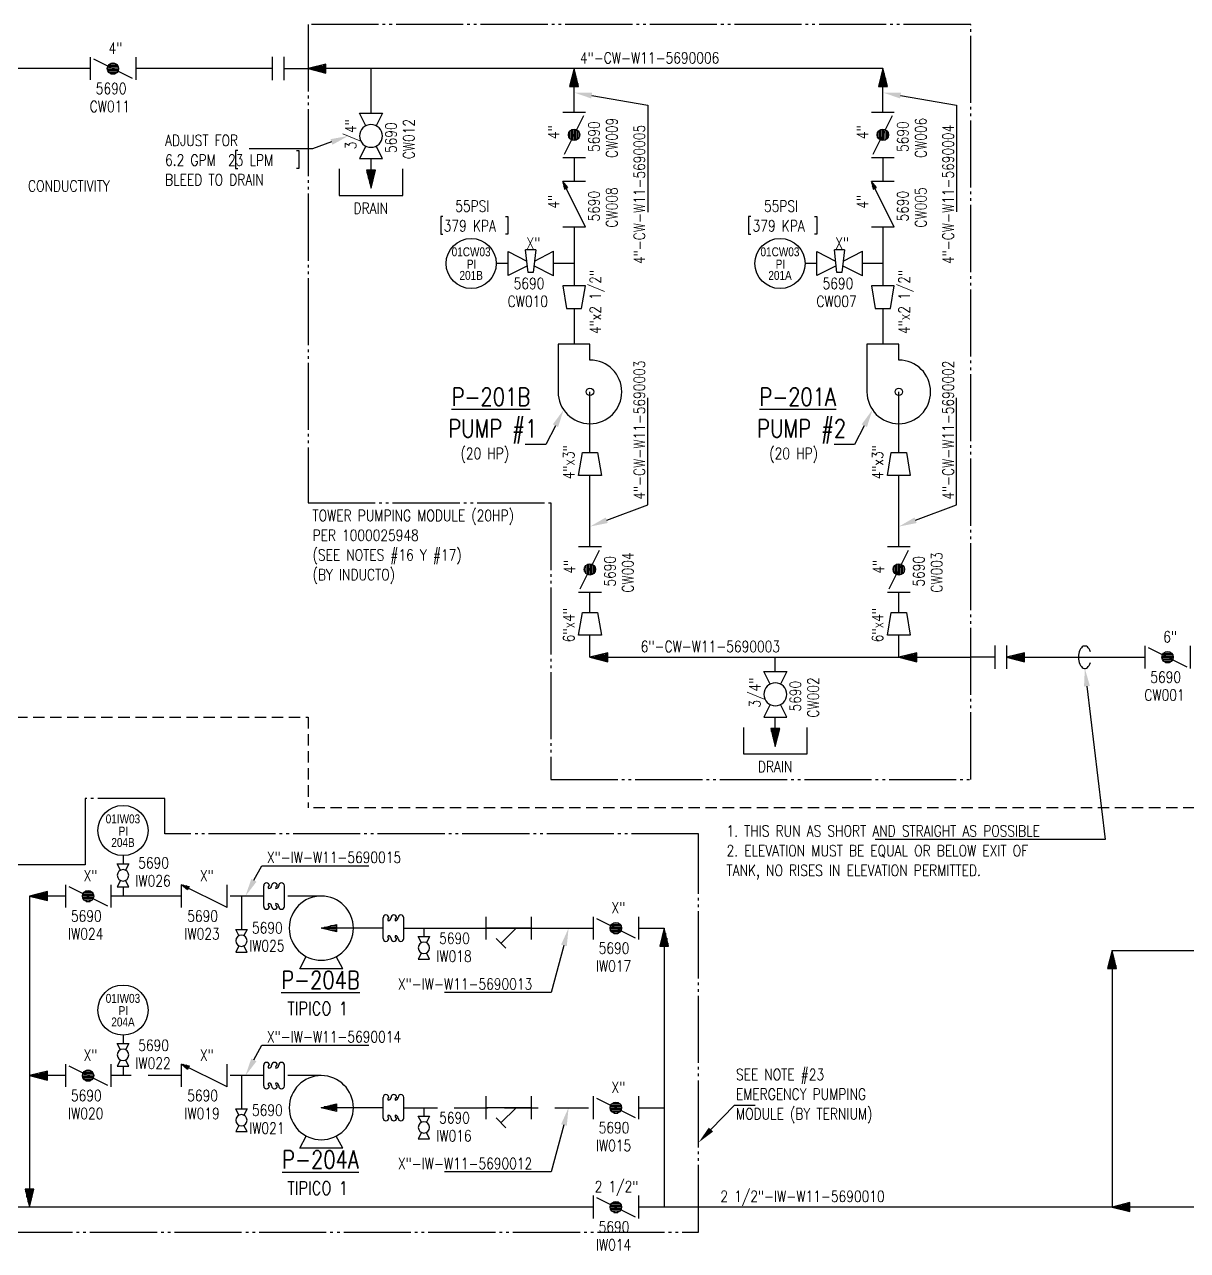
# Model space of a CAD drawing. Header units: inches. Extents: x -80 to 1771, y -447 to 2167.
# Drawn here: x 1204.9 to 1464.8, y 1657.6 to 1931.6 of the extents above; entities that cross this region are included whole.
import ezdxf
from ezdxf import colors
from ezdxf.entities.mleader import LeaderData, LeaderLine
from ezdxf.enums import TextEntityAlignment as Align
from ezdxf.math import Vec2, Vec3

# ---------------------------------------------------------------- set-up
doc = ezdxf.new("R2010")
doc.units = ezdxf.units.IN
doc.header["$MEASUREMENT"] = 0
for name, pattern in [('DASHED', [0.75, 0.5, -0.25]), ('ISA 5.3.2-6', [19.05, 12.7, -6.35]), ('JIS_09_15', [18.9, 15, -0.9, 0.6, -0.9, 0.6, -0.9])]:
    doc.linetypes.add(name, pattern=pattern)
for name, color, linetype in [('23.24.E.', 4, 'ISA 5.3.2-6'), ('P01equipos', 3, 'Continuous'), ('PEQUIP', 3, 'Continuous'), ('R01equipos', 3, 'Continuous'), ('Rinstrumentos', 2, 'Continuous'), ('RTTEXT', 2, 'Continuous'), ('Rvalvulas', 3, 'Continuous'), ('Tx_DDIM', 1, 'Continuous'), ('Tx_P_AEREO', 4, 'Continuous'), ('Tx_TEXT', 3, 'Continuous')]:
    doc.layers.add(name, color=color, linetype=linetype)
doc.styles.add('ROMANS', font='romans')
doc.styles.get("Standard").update_dxf_attribs({"font": 'arial.ttf'})

# ---------------------------------------------------------------- blocks, each defined once
blk = doc.blocks.new('FPRO')
at = {"color": 3, "linetype": 'Continuous'}
for p, q in [((-4.2, 1.05), (-5, 1.05)), ((-2.8, 0.7), (-5, 0.7)), ((-1.4, 0.35), (-5, 0.35)), ((0, 0), (-5, 0)), ((-1.4, -0.35), (-5, -0.35)), ((-2.8, -0.7), (-5, -0.7)), ((-4.2, -1.05), (-5, -1.05))]:
    blk.add_line(p, q, dxfattribs=at)
blk.add_lwpolyline([(-5, 1.25), (0, 0), (-5, -1.25)], close=True, dxfattribs=at)
blk = doc.blocks.new('FLECHA')
at = {"xscale": 0.9999979999999999, "yscale": -0.9999979999999999, "rotation": 90}
blk.add_blockref('FPRO', (0, 0), dxfattribs=at)
blk = doc.blocks.new('brida ciega')
at = {"layer": 'R01equipos', "color": 4}
blk.add_line((0, 0), (-5.39, 0), dxfattribs=at)
at = {"layer": 'R01equipos'}
for p, q in [((0, 2.61), (0, -2.6)), ((2.61, 2.61), (2.61, -2.6))]:
    blk.add_line(p, q, dxfattribs=at)
blk = doc.blocks.new('ventilador- soplador')
at = {"layer": 'PEQUIP'}
for p, q in [((10.67, 7.11), (0, 7.11)), ((10.67, 0), (10.67, 7.11)), ((7.11, 0), (10.67, 0))]:
    blk.add_line(p, q, dxfattribs=at)
blk.add_circle((0, 0), 0.839, dxfattribs=at)
blk.add_arc((0, 0), 7.11, 90, 0, dxfattribs=at)
blk = doc.blocks.new('reducc concentrica')
at = {"layer": 'PEQUIP'}
for p, q in [((0, -2.54), (0, 2.54)), ((0, 2.54), (5.08, 1.69)), ((5.08, 1.69), (5.08, -1.69)), ((5.08, -1.69), (0, -2.54))]:
    blk.add_line(p, q, dxfattribs=at)
blk = doc.blocks.new('vretencion')
at = {"layer": 'PEQUIP'}
for p, q in [((-5.08, 2.54), (-5.08, -2.54)), ((-5.08, 2.54), (5.08, -2.54)), ((5.08, 2.54), (5.08, -2.54)), ((3.38, -2.16), (3.75, -1.4)), ((5.08, -2.54), (3.38, -2.16)), ((3.75, -1.4), (5.08, -2.54))]:
    blk.add_line(p, q, dxfattribs=at)
for points in [[(3.45, -2.01), (4.06, -2.31)], [(3.53, -1.86), (4.74, -2.46)], [(3.6, -1.71), (4.81, -2.31)], [(3.68, -1.56), (4.28, -1.86)]]:
    blk.add_lwpolyline(points, dxfattribs=at)
blk = doc.blocks.new('bomba')
at = {"layer": 'PEQUIP'}
for p, q in [((-13.82, 0), (0, 0)), ((0, 0), (-3.39, 0.85)), ((-3.39, 0.85), (-3.39, -0.85)), ((-3.39, 0.51), (-2.03, 0.51)), ((-3.39, 0.17), (-0.68, 0.17)), ((-3.39, -0.85), (0, 0)), ((-3.39, -0.17), (-0.68, -0.17)), ((-3.39, -0.51), (-2.03, -0.51)), ((-4.8, -9.05), (-3.36, -6.33)), ((4.8, -9.05), (3.36, -6.33)), ((-4.8, -9.05), (4.8, -9.05))]:
    blk.add_line(p, q, dxfattribs=at)
blk.add_circle((0, 0), 7.17, dxfattribs=at)
blk = doc.blocks.new('inst')
at = {"layer": 'Rinstrumentos', "color": 2, "linetype": 'Continuous'}
blk.add_circle((0, 0), 7, dxfattribs=at)
at = {"layer": 'RTTEXT', "linetype": 'Continuous', "width": 0.8}
for tag, p in [('213', (-0.02, 2.01)), ('XX', (0.11, -1.41)), ('100', (0, -4.58))]:
    blk.add_attdef(tag, text='', height=2.5, dxfattribs=at).set_placement(p, align=Align.CENTER)
blk = doc.blocks.new('vesferica')
at = {"layer": 'PEQUIP'}
for p, q in [((-2.28, 1.13), (-5.09, 2.54)), ((-5.09, 2.54), (-5.09, -2.54)), ((2.28, 1.14), (5.07, 2.54)), ((5.07, 2.54), (5.07, -2.54)), ((-5.09, -2.54), (-2.28, -1.14)), ((5.07, -2.54), (2.27, -1.14))]:
    blk.add_line(p, q, dxfattribs=at)
blk.add_circle((0, 0), 2.54, dxfattribs=at)
blk = doc.blocks.new('junta de expansion')
at = {"layer": 'PEQUIP'}
for p, q in [((0, 2.31), (0, -2.31)), ((4.62, 2.31), (4.62, -2.31))]:
    blk.add_line(p, q, dxfattribs=at)
for centre, radius, start, end in [((0.64, 2.31), 0.635, 90, 180), ((0.64, 2.31), 0.635, 0, 90), ((2.23, 2.31), 0.635, 90, 180), ((2.23, 2.31), 0.635, 0, 90), ((3.99, 2.31), 0.635, 90, 180), ((3.99, 2.31), 0.635, 0, 90), ((1.91, 2.31), 0.635, 180, 270), ((1.53, 1.89), 0.428, 330.2901, 81.4584), ((3.5, 2.31), 0.635, 180, 270), ((3.24, 1.95), 0.379, 314.0009, 72.7215), ((0.64, -2.31), 0.635, 180, 270), ((0.64, -2.31), 0.635, 270, 0), ((1.91, -2.31), 0.635, 90, 180), ((1.53, -1.89), 0.428, 278.5416, 29.7099), ((2.23, -2.31), 0.635, 180, 270), ((2.23, -2.31), 0.635, 270, 0), ((3.5, -2.31), 0.635, 90, 180), ((3.24, -1.95), 0.379, 287.2785, 45.9991), ((3.99, -2.31), 0.635, 180, 270), ((3.99, -2.31), 0.635, 270, 0)]:
    blk.add_arc(centre, radius, start, end, dxfattribs=at)
blk = doc.blocks.new('filtro Y')
at = {"layer": 'PEQUIP'}
for p, q in [((-2.54, 6.77), (2.54, 6.77)), ((0, -3.39), (0, 6.77)), ((0, 0), (3.39, 3.39)), ((4.49, 2.29), (2.29, 4.49)), ((-2.54, -3.39), (2.54, -3.39))]:
    blk.add_line(p, q, dxfattribs=at)
blk.add_point((0, 6.77), dxfattribs=at)
blk = doc.blocks.new('vmariposa')
at = {"layer": 'PEQUIP'}
for p, q in [((-5.08, 2.54), (-5.08, -2.54)), ((-4.32, 2.16), (4.32, -2.16)), ((5.08, 2.54), (5.08, -2.54))]:
    blk.add_line(p, q, dxfattribs=at)
for points in [[(-1.26, 0.17), (1.26, 0.17)], [(-1.16, 0.51), (1.16, 0.51)], [(-0.94, 0.85), (0.94, 0.85)], [(-0.45, 1.19), (0.45, 1.19)], [(-1.26, -0.17), (1.26, -0.17)], [(-1.16, -0.51), (1.16, -0.51)], [(-0.94, -0.85), (0.94, -0.85)], [(-0.45, -1.19), (0.45, -1.19)]]:
    blk.add_lwpolyline(points, dxfattribs=at)
blk.add_circle((0, 0), 1.27, dxfattribs=at)
blk = doc.blocks.new('vtapon')
at = {"color": 3}
for p, q in [((-4.3, -3.24), (-4.3, 2.22)), ((-0.31, 2.56), (1.97, 2.56)), ((-0.31, 2.56), (0.31, -2.56)), ((1.4, -2.56), (1.97, 2.56)), ((0.31, -2.56), (1.4, -2.56))]:
    blk.add_line(p, q, dxfattribs=at)
at = {"layer": 'PEQUIP'}
for p, q in [((-0.02, 0.03), (-4.3, 2.22)), ((5.88, 2.2), (1.68, 0.03)), ((5.88, -3.23), (5.88, 2.2)), ((-4.3, -3.24), (0.13, -1.04)), ((1.57, -1.04), (5.88, -3.23))]:
    blk.add_line(p, q, dxfattribs=at)

msp = doc.modelspace()

# ---------------------------------------------------------------- linework, layer by layer
at = {"layer": '23.24.E.', "color": 2, "linetype": 'Continuous', "ltscale": 0.1}
for p, q in [((1312.98, 1878.16), (1310.34, 1878.16)), ((1327.72, 1878.16), (1323.16, 1878.16)), ((1381.97, 1878.16), (1379.34, 1878.16)), ((1396.72, 1878.16), (1392.16, 1878.16))]:
    msp.add_line(p, q, dxfattribs=at)
at = {"layer": '23.24.E.', "color": 2, "ltscale": 0.2}
for p, q in [((1199.23, 1776.78), (1268.29, 1776.78)), ((1268.29, 1776.78), (1268.29, 1756.51)), ((1538.72, 1756.51), (1268.29, 1756.51))]:
    msp.add_line(p, q, dxfattribs=at)
at = {"layer": 'Rinstrumentos'}
for p, q in [((1226.95, 1745.83), (1226.95, 1743.96)), ((1226.95, 1738.88), (1226.95, 1736.79)), ((1253.4, 1736.79), (1253.4, 1729.34)), ((1294.19, 1729.61), (1294.19, 1727.75)), ((1226.95, 1705.71), (1226.95, 1703.84)), ((1226.95, 1698.76), (1226.95, 1696.66)), ((1253.4, 1696.66), (1253.4, 1689.22)), ((1294.19, 1689.49), (1294.19, 1687.63))]:
    msp.add_line(p, q, dxfattribs=at)
at = {"layer": 'Tx_DDIM', "color": 1, "linetype": 'JIS_09_15'}
for points in [[(1268.29, 1824.64), (1322.5, 1824.64), (1322.5, 1762.85), (1416.35, 1762.85), (1416.35, 1931.57), (1268.29, 1931.57), (1268.29, 1824.64)], [(1355.54, 1661.7), (1355.54, 1750.67), (1236.29, 1750.67), (1236.29, 1758.62), (1218.51, 1758.62), (1218.51, 1743.74), (1181.76, 1743.74), (1181.76, 1661.7), (1355.54, 1661.7)]]:
    msp.add_lwpolyline(points, dxfattribs=at)
at = {"layer": 'Tx_DDIM', "color": 1}
msp.add_ellipse((1441.84, 1790.17), major_axis=(0, -2.51), ratio=0.565173, start_param=2.061261, end_param=7.363517, dxfattribs=at)
at = {"layer": 'Tx_P_AEREO', "color": 4, "ltscale": 0.5}
for p, q in [((1219.63, 1921.72), (1000.38, 1921.72)), ((1260.29, 1921.72), (1229.79, 1921.72)), ((1396.72, 1921.72), (1268.29, 1921.72)), ((1282.36, 1911.75), (1282.36, 1921.72)), ((1327.72, 1912), (1327.72, 1921.72)), ((1396.72, 1912), (1396.72, 1921.72)), ((1282.36, 1895), (1282.36, 1901.59)), ((1327.72, 1886.3), (1327.72, 1873.16)), ((1396.72, 1886.3), (1396.72, 1873.16)), ((1327.72, 1868.07), (1327.72, 1860.14)), ((1396.72, 1868.07), (1396.72, 1860.14)), ((1331.28, 1835.89), (1331.28, 1849.47)), ((1400.28, 1835.89), (1400.28, 1849.47)), ((1331.28, 1814.88), (1331.28, 1830.81)), ((1400.28, 1814.88), (1400.28, 1830.81)), ((1331.28, 1800.15), (1331.28, 1804.72)), ((1400.28, 1800.15), (1400.28, 1804.72)), ((1331.28, 1790.17), (1331.28, 1795.07)), ((1400.28, 1790.17), (1400.28, 1795.07)), ((1331.28, 1790.17), (1416.35, 1790.17)), ((1372.69, 1786.95), (1372.69, 1790.17)), ((1424.34, 1790.17), (1455.25, 1790.17)), ((1372.69, 1770.21), (1372.69, 1776.79)), ((1206.06, 1736.79), (1206.06, 1667.29)), ((1289.69, 1729.61), (1331.99, 1729.61)), ((1347.86, 1729.61), (1347.86, 1667.29)), ((1447.91, 1724.6), (1678.74, 1724.6)), ((1447.91, 1724.6), (1447.91, 1667.29)), ((1342.15, 1689.49), (1347.86, 1689.49)), ((1331.99, 1667.29), (1000.38, 1667.29)), ((1496.16, 1667.29), (1342.15, 1667.29))]:
    msp.add_line(p, q, dxfattribs=at)
at = {"layer": 'Tx_P_AEREO', "color": 4, "linetype": 'DASHED', "ltscale": 15}
for p, q in [((1327.72, 1901.84), (1327.72, 1896.46)), ((1396.72, 1901.84), (1396.72, 1896.46)), ((1214.07, 1736.79), (1206.06, 1736.79)), ((1258.38, 1736.79), (1250.21, 1736.79)), ((1271.25, 1736.79), (1263.01, 1736.79)), ((1342.15, 1729.61), (1347.86, 1729.61)), ((1214.07, 1696.66), (1206.06, 1696.66)), ((1240.05, 1696.66), (1224.23, 1696.66)), ((1258.38, 1696.66), (1250.21, 1696.66)), ((1271.25, 1696.66), (1263.01, 1696.66)), ((1289.69, 1689.49), (1331.99, 1689.49))]:
    msp.add_line(p, q, dxfattribs=at)
at = {"layer": 'Tx_P_AEREO', "color": 3}
for points in [[(1275.24, 1899.28), (1275.24, 1893.39), (1289.47, 1893.39), (1289.47, 1899.28)], [(1365.58, 1774.48), (1365.58, 1768.59), (1379.81, 1768.59), (1379.81, 1774.48)]]:
    msp.add_lwpolyline(points, dxfattribs=at)
at = {"layer": 'Tx_TEXT'}
msp.add_line((1240.05, 1736.79), (1224.23, 1736.79), dxfattribs=at)
for points in [[(1252.61, 1903.38), (1252.11, 1903.38), (1252.11, 1899.38), (1252.61, 1899.38)], [(1265.71, 1903.38), (1266.21, 1903.38), (1266.21, 1899.38), (1265.71, 1899.38)], [(1298.44, 1888.69), (1297.94, 1888.69), (1297.94, 1884.69), (1298.44, 1884.69)], [(1312.44, 1888.69), (1312.94, 1888.69), (1312.94, 1884.69), (1312.44, 1884.69)], [(1367.21, 1888.69), (1366.71, 1888.69), (1366.71, 1884.69), (1367.21, 1884.69)], [(1381.43, 1888.69), (1381.93, 1888.69), (1381.93, 1884.69), (1381.43, 1884.69)]]:
    msp.add_lwpolyline(points, dxfattribs=at)

# ---------------------------------------------------------------- block references
at = {"xscale": 0.8000000000001819, "yscale": 0.8000000000001819, "zscale": 0.8000000000001819}
for p, values in [((1304.74, 1878.16), {'213': '01CW03', '100': '201B', 'XX': 'PI'}), ((1373.74, 1878.16), {'213': '01CW03', '100': '201A', 'XX': 'PI'}), ((1226.95, 1751.43), {'213': '01IW03', '100': '204B', 'XX': 'PI'}), ((1226.95, 1711.31), {'213': '01IW03', '100': '204A', 'XX': 'PI'})]:
    msp.add_blockref('inst', p, dxfattribs=at).add_auto_attribs(values)
at = {"layer": 'P01equipos', "color": 3, "rotation": 90}
for p in [(1331.28, 1849.47), (1400.28, 1849.47)]:
    msp.add_blockref('ventilador- soplador', p, dxfattribs=at)
at = {"layer": 'P01equipos', "color": 3, "xscale": -1}
for p in [(1271.25, 1729.61), (1271.25, 1689.49)]:
    msp.add_blockref('bomba', p, dxfattribs=at)
at = {"layer": 'Rvalvulas'}
for p in [(1224.71, 1921.72), (1460.33, 1790.17), (1219.15, 1736.79), (1337.07, 1729.61), (1219.15, 1696.66), (1337.07, 1689.49), (1337.07, 1667.29)]:
    msp.add_blockref('vmariposa', p, dxfattribs=at)
at = {"layer": 'Rvalvulas', "xscale": -1}
for name, p, rotation in [('vesferica', (1282.35, 1906.66), 90), ('vretencion', (1327.72, 1891.38), 270), ('vretencion', (1396.72, 1891.38), 270), ('reducc concentrica', (1327.72, 1873.16), 90), ('reducc concentrica', (1396.72, 1873.16), 90), ('vesferica', (1372.69, 1781.87), 90), ('filtro Y', (1314.78, 1729.61), 90), ('filtro Y', (1314.78, 1689.49), 90)]:
    msp.add_blockref(name, p, dxfattribs=dict(at, rotation=rotation))
at = {"layer": 'Rvalvulas'}
for name, p, rotation in [('vmariposa', (1327.72, 1906.92), 90), ('vmariposa', (1396.72, 1906.92), 90), ('reducc concentrica', (1331.28, 1830.81), 90.00000000000001), ('reducc concentrica', (1400.28, 1830.81), 90.00000000000001), ('vmariposa', (1331.28, 1809.8), 90), ('vmariposa', (1400.28, 1809.8), 90), ('reducc concentrica', (1331.28, 1795.07), 90.00000000000001), ('reducc concentrica', (1400.28, 1795.07), 90.00000000000001), ('vretencion', (1245.13, 1736.79), 180), ('junta de expansion', (1263.01, 1736.79), 180), ('junta de expansion', (1289.69, 1729.61), 180), ('vretencion', (1245.13, 1696.66), 180), ('junta de expansion', (1263.01, 1696.66), 180), ('junta de expansion', (1289.69, 1689.49), 180)]:
    msp.add_blockref(name, p, dxfattribs=dict(at, rotation=rotation))
at = {"layer": 'Rvalvulas', "xscale": -1}
for p in [(1318.86, 1878.67), (1387.85, 1878.67)]:
    msp.add_blockref('vtapon', p, dxfattribs=at)
at = {"layer": 'Rvalvulas', "xscale": -0.5, "yscale": 0.5, "zscale": 0.5, "rotation": 90}
for p in [(1226.95, 1741.42), (1253.4, 1726.8), (1294.19, 1725.21), (1226.95, 1701.3), (1253.4, 1686.68), (1294.19, 1685.08)]:
    msp.add_blockref('vesferica', p, dxfattribs=at)
at = {"layer": 'Tx_P_AEREO', "color": 3, "xscale": -1}
msp.add_blockref('brida ciega', (1262.89, 1921.72), dxfattribs=at)
at = {"layer": 'Tx_P_AEREO', "xscale": 0.8, "yscale": 0.8, "zscale": 0.8}
for p, rotation in [((1268.29, 1921.72), 89.99999999999997), ((1282.36, 1895), 179.9999999999999), ((1331.28, 1790.17), 89.99999999999997), ((1400.28, 1790.17), 89.99999999999997), ((1424.34, 1790.17), 89.99999999999997), ((1372.69, 1770.21), 179.9999999999999), ((1206.06, 1736.79), 89.99999999999997), ((1206.06, 1696.66), 89.99999999999997), ((1206.06, 1667.29), 180), ((1447.91, 1667.29), 89.99999999999997)]:
    msp.add_blockref('FLECHA', p, dxfattribs=dict(at, rotation=rotation))
for p in [(1327.72, 1921.72), (1396.72, 1921.72), (1347.86, 1729.61), (1447.91, 1724.6)]:
    msp.add_blockref('FLECHA', p, dxfattribs=at)
at = {"layer": 'Tx_P_AEREO', "color": 3}
msp.add_blockref('brida ciega', (1421.74, 1790.17), dxfattribs=at)

# ---------------------------------------------------------------- texts
at = {"layer": 'RTTEXT', "color": 4, "style": 'ROMANS', "width": 0.8}
for s, p in [('%%UP-201B', (1309.15, 1846.37)), ('%%UP-201A', (1377.69, 1846.37)), ('PUMP #1', (1309.57, 1839.29)), ('PUMP #2', (1378.57, 1839.29)), ('%%UP-204B', (1271.08, 1716.02)), ('%%UP-204A', (1271.08, 1675.9))]:
    msp.add_text(s, height=4, dxfattribs=at).set_placement(p, align=Align.CENTER)
at = {"layer": 'Tx_TEXT', "style": 'ROMANS', "width": 0.8}
for s, height, p in [('4"', 2.5, (1223.73, 1927.53)), ('4"-CW-W11-5690006', 2.5, (1329.05, 1925.35)), ('5690', 2.5, (1220.87, 1918.51)), ('CW011', 2.5, (1219.52, 1914.51)), ('ADJUST FOR', 2.5, (1236.36, 1906.92)), ('6.2 GPM  23 LPM', 2.5, (1236.36, 1902.52)), ('CONDUCTIVITY', 2.5, (1205.74, 1896.73)), ('BLEED TO DRAIN', 2.5, (1236.36, 1898.12)), ('DRAIN', 2.5, (1278.44, 1891.74)), ('55PSI', 2.5, (1301.17, 1892.23)), ('55PSI', 2.5, (1370.17, 1892.23)), ('379 KPA', 2.5, (1298.61, 1887.83)), ('379 KPA', 2.5, (1367.61, 1887.83)), ('X"', 2.5, (1317.1, 1883.97)), ('X"', 2.5, (1386.1, 1883.97)), ('5690', 2.5, (1314.24, 1874.95)), ('5690', 2.5, (1383.24, 1874.95)), ('CW010', 2.5, (1312.88, 1870.95)), ('CW007', 2.5, (1381.88, 1870.95)), ('(20 HP)', 2.5, (1302.35, 1836.96)), ('(20 HP)', 2.5, (1371.34, 1836.96)), ('TOWER PUMPING MODULE (20HP)', 2.5, (1269.29, 1823.07)), ('PER 1000025948', 2.5, (1269.29, 1818.67)), ('(SEE NOTES #16 Y #17)', 2.5, (1269.29, 1814.27)), ('(BY INDUCTO)', 2.5, (1269.29, 1809.87)), ('6"', 2.5, (1459.35, 1795.98)), ('6"-CW-W11-5690003', 2.5, (1342.62, 1793.81)), ('5690', 2.5, (1456.49, 1786.96)), ('CW001', 2.5, (1455.13, 1782.96)), ('DRAIN', 2.5, (1368.78, 1766.95)), ('1. THIS RUN AS SHORT AND STRAIGHT AS POSSIBLE', 2.5, (1361.79, 1752.58)), ('2. ELEVATION MUST BE EQUAL OR BELOW EXIT OF', 2.5, (1361.79, 1748.18)), ('5690', 2.5, (1230.35, 1745.44)), ('X"-IW-W11-5690015', 2.5, (1259.09, 1746.69)), ('X"', 2.5, (1218.17, 1742.6)), ('X"', 2.5, (1244.15, 1742.6)), ('TANK, NO RISES IN ELEVATION PERMITTED.', 2.5, (1361.79, 1743.78)), ('IW026', 2.5, (1229.72, 1741.44)), ('X"', 2.5, (1336.09, 1735.43)), ('5690', 2.5, (1215.31, 1733.58)), ('5690', 2.5, (1241.3, 1733.58)), ('IW024', 2.5, (1214.68, 1729.58)), ('IW023', 2.5, (1240.67, 1729.58)), ('5690', 2.5, (1255.77, 1730.93)), ('IW025', 2.5, (1255.14, 1726.93)), ('5690', 2.5, (1297.58, 1728.59)), ('5690', 2.5, (1333.23, 1726.4)), ('IW018', 2.5, (1296.95, 1724.59)), ('IW017', 2.5, (1332.6, 1722.4)), ('X"-IW-W11-5690013', 2.5, (1288.37, 1718.38)), ('TIPICO 1', 3, (1263.66, 1713.15)), ('5690', 2.5, (1230.35, 1704.68)), ('X"-IW-W11-5690014', 2.5, (1259.09, 1706.57)), ('X"', 2.5, (1218.17, 1702.48)), ('X"', 2.5, (1244.15, 1702.48)), ('IW022', 2.5, (1229.72, 1700.68)), ('SEE NOTE #23', 2.5, (1363.89, 1698.15)), ('5690', 2.5, (1215.31, 1693.45)), ('5690', 2.5, (1241.3, 1693.45)), ('X"', 2.5, (1336.09, 1695.3)), ('EMERGENCY PUMPING', 2.5, (1363.89, 1693.75)), ('IW020', 2.5, (1214.68, 1689.45)), ('IW019', 2.5, (1240.67, 1689.45)), ('5690', 2.5, (1255.77, 1690.18)), ('5690', 2.5, (1297.58, 1688.47)), ('MODULE (BY TERNIUM)', 2.5, (1363.89, 1689.35)), ('IW021', 2.5, (1255.14, 1686.18)), ('5690', 2.5, (1333.23, 1686.28)), ('IW016', 2.5, (1296.95, 1684.47)), ('IW015', 2.5, (1332.6, 1682.28)), ('X"-IW-W11-5690012', 2.5, (1288.37, 1678.26)), ('TIPICO 1', 3, (1263.66, 1673.02)), ('2 1/2"', 2.5, (1332.34, 1673.1)), ('2 1/2"-IW-W11-5690010', 2.5, (1360.41, 1670.92)), ('5690', 2.5, (1333.23, 1664.08)), ('IW014', 2.5, (1332.6, 1660.08))]:
    msp.add_text(s, height=height, dxfattribs=at).set_placement(p, align=Align.TOP_LEFT)
for s, p in [('3/4"', (1276.55, 1903.69)), ('CW012', (1289.57, 1901.47)), ('CW009', (1334.93, 1901.72)), ('CW006', (1403.93, 1901.72)), ('5690', (1285.57, 1902.83)), ('4"', (1321.91, 1905.94)), ('5690', (1330.93, 1903.08)), ('4"-CW-W11-5690005', (1341.07, 1878.03)), ('4"', (1390.91, 1905.94)), ('5690', (1399.93, 1903.08)), ('4"-CW-W11-5690004', (1410.06, 1878.04)), ('5690', (1330.93, 1887.54)), ('CW008', (1334.93, 1886.18)), ('5690', (1399.93, 1887.54)), ('CW005', (1403.93, 1886.18)), ('4"', (1321.91, 1890.39)), ('4"', (1390.91, 1890.39)), ('4"x2 1/2"', (1331.22, 1862.39)), ('4"x2 1/2"', (1400.22, 1862.39)), ('4"-CW-W11-5690003', (1341.07, 1825.36)), ('4"-CW-W11-5690002', (1410.06, 1825.36)), ('4"x3"', (1325.29, 1829.91)), ('4"x3"', (1394.29, 1829.91)), ('4"', (1325.47, 1808.81)), ('5690', (1334.49, 1805.96)), ('CW004', (1338.49, 1804.6)), ('4"', (1394.47, 1808.81)), ('5690', (1403.49, 1805.96)), ('CW003', (1407.49, 1804.6)), ('6"x4"', (1325.29, 1793.52)), ('6"x4"', (1394.29, 1793.52)), ('3/4"', (1366.88, 1778.9)), ('5690', (1375.91, 1778.03)), ('CW002', (1379.91, 1776.67))]:
    msp.add_text(s, height=2.5, rotation=90, dxfattribs=at).set_placement(p, align=Align.TOP_LEFT)

# ---------------------------------------------------------------- leaders
at = {"layer": 'Tx_DDIM', "color": 1}
ml = msp.add_multileader_mtext('Standard', dxfattribs=at)
ml.set_content('', color=1)
ml.set_leader_properties()
ml.build(insert=Vec2(0, 0))
ctx = ml.context
ctx.base_point, ctx.plane_origin, ctx.plane_x_axis, ctx.plane_y_axis = Vec3(1344.2, 1889.66), Vec3(1371.31, 1931.48), Vec3(0, -1), Vec3(1, 0)
notes = []
notes.append((ctx, [(0, (1, 1, 0), (1344.2, 1913.54), (0, -1), 23.88, [(0, [(1327.72, 1916.37)], 0, [])])]))
ctx.mtext.insert, ctx.mtext.text_direction, ctx.mtext.rotation, ctx.mtext.flow_direction = Vec3(1346.2, 1887.66), Vec3(0, -1), 4.712389, 5
ml = msp.add_multileader_mtext('Standard', dxfattribs=at)
ml.set_content('', color=1)
ml.set_leader_properties()
ml.build(insert=Vec2(0, 0))
ctx = ml.context
ctx.base_point, ctx.plane_origin, ctx.plane_x_axis, ctx.plane_y_axis = Vec3(1413.2, 1889.66), Vec3(1426.3, 1931.48), Vec3(0, -1), Vec3(1, 0)
notes.append((ctx, [(0, (1, 1, 0), (1413.2, 1913.55), (0, -1), 23.88, [(0, [(1396.72, 1916.37)], 0, [])])]))
ctx.mtext.insert, ctx.mtext.text_direction, ctx.mtext.rotation, ctx.mtext.flow_direction = Vec3(1415.2, 1887.66), Vec3(0, -1), 4.712389, 5
ml = msp.add_multileader_mtext('Standard', dxfattribs=at)
ml.set_content('', color=1)
ml.set_leader_properties()
ml.build(insert=Vec2(0, 0))
ctx = ml.context
ctx.base_point, ctx.plane_origin = Vec3(1251.15, 1903.79), Vec3(1299.22, 1966.41)
ctx.text_align_type = 2
notes.append((ctx, [(0, (1, 1, 0), (1269.26, 1903.79), (-1, 0), 14.11, [(0, [(1277.28, 1906.67)], 0, [])])]))
ctx.mtext.insert, ctx.mtext.alignment, ctx.mtext.flow_direction = Vec3(1253.15, 1905.79), 3, 5
ml = msp.add_multileader_mtext('Standard', dxfattribs=at)
ml.set_content('', color=1)
ml.set_leader_properties()
ml.build(insert=Vec2(0, 0))
ctx = ml.context
ctx.base_point, ctx.plane_origin, ctx.plane_x_axis, ctx.plane_y_axis = Vec3(1344.2, 1852.12), Vec3(1371.31, 1852.3), Vec3(0, -1), Vec3(1, 0)
ctx.text_align_type = 2
notes.append((ctx, [(0, (1, 1, 0), (1344.2, 1824.24), (0, 1), 23.88, [(0, [(1331.28, 1819.36)], 0, [])])]))
ctx.mtext.insert, ctx.mtext.text_direction, ctx.mtext.rotation, ctx.mtext.alignment, ctx.mtext.flow_direction = Vec3(1346.2, 1850.12), Vec3(0, -1), 4.712389, 3, 5
ml = msp.add_multileader_mtext('Standard', dxfattribs=at)
ml.set_content('', color=1)
ml.set_leader_properties()
ml.build(insert=Vec2(0, 0))
ctx = ml.context
ctx.base_point, ctx.plane_origin, ctx.plane_x_axis, ctx.plane_y_axis = Vec3(1413.2, 1852.12), Vec3(1426.3, 1852.3), Vec3(0, -1), Vec3(1, 0)
ctx.text_align_type = 2
notes.append((ctx, [(0, (1, 1, 0), (1413.2, 1824.24), (0, 1), 23.88, [(0, [(1400.28, 1819.36)], 0, [])])]))
ctx.mtext.insert, ctx.mtext.text_direction, ctx.mtext.rotation, ctx.mtext.alignment, ctx.mtext.flow_direction = Vec3(1415.2, 1850.12), Vec3(0, -1), 4.712389, 3, 5
ml = msp.add_multileader_mtext('Standard', dxfattribs=at)
ml.set_content('', color=1)
ml.set_leader_properties()
ml.build(insert=Vec2(0, 0))
ctx = ml.context
ctx.base_point, ctx.plane_origin = Vec3(1312.81, 1837.67), Vec3(1352.85, 1888.04)
ctx.text_align_type = 2
notes.append((ctx, [(0, (1, 1, 0), (1321.39, 1837.67), (-1, 0), 4.58, [(0, [(1325.4, 1845.47)], 0, [])])]))
ctx.mtext.insert, ctx.mtext.alignment, ctx.mtext.flow_direction = Vec3(1314.81, 1839.67), 3, 5
ml = msp.add_multileader_mtext('Standard', dxfattribs=at)
ml.set_content('', color=1)
ml.set_leader_properties()
ml.build(insert=Vec2(0, 0))
ctx = ml.context
ctx.base_point, ctx.plane_origin = Vec3(1381.8, 1837.67), Vec3(1407.85, 1888.04)
ctx.text_align_type = 2
notes.append((ctx, [(0, (1, 1, 0), (1390.38, 1837.67), (-1, 0), 4.58, [(0, [(1394.4, 1845.47)], 0, [])])]))
ctx.mtext.insert, ctx.mtext.alignment, ctx.mtext.flow_direction = Vec3(1383.8, 1839.67), 3, 5
ml = msp.add_multileader_mtext('Standard', dxfattribs=at)
ml.set_content('', color=1)
ml.set_leader_properties()
ml.build(insert=Vec2(0, 0))
ctx = ml.context
ctx.base_point, ctx.plane_origin, ctx.plane_x_axis, ctx.plane_y_axis = Vec3(1394.99, 1749.45), Vec3(1425.39, 1757.74), Vec3(-1, 0), Vec3(0, -1)
notes.append((ctx, [(0, (1, 1, 0), (1446.39, 1749.45), (-1, 0), 51.4, [(0, [(1441.84, 1787.66)], 0, [])])]))
ctx.mtext.insert, ctx.mtext.text_direction, ctx.mtext.rotation, ctx.mtext.flow_direction = Vec3(1392.99, 1747.45), Vec3(-1, 0), 3.141593, 5
ml = msp.add_multileader_mtext('Standard', dxfattribs=at)
ml.set_content('', color=1)
ml.set_leader_properties()
ml.build(insert=Vec2(0, 0))
ctx = ml.context
ctx.base_point, ctx.plane_origin, ctx.plane_x_axis, ctx.plane_y_axis = Vec3(1285.85, 1743.56), Vec3(1340.44, 1749.11), Vec3(-1, 0), Vec3(0, -1)
ctx.text_align_type = 2
notes.append((ctx, [(0, (1, 1, 0), (1257.96, 1743.56), (1, 0), 23.88, [(0, [(1254.3, 1736.79)], 0, [])])]))
ctx.mtext.insert, ctx.mtext.text_direction, ctx.mtext.rotation, ctx.mtext.alignment, ctx.mtext.flow_direction = Vec3(1283.85, 1741.56), Vec3(-1, 0), 3.141593, 3, 5
ml = msp.add_multileader_mtext('Standard', dxfattribs=at)
ml.set_content('', color=1)
ml.set_leader_properties()
ml.build(insert=Vec2(0, 0))
ctx = ml.context
ctx.base_point, ctx.plane_origin, ctx.plane_x_axis, ctx.plane_y_axis = Vec3(1298.76, 1715.24), Vec3(1394.99, 1723.14), Vec3(-1, 0), Vec3(0, -1)
notes.append((ctx, [(0, (1, 1, 0), (1322.64, 1715.24), (-1, 0), 23.88, [(0, [(1326.5, 1729.61)], 0, [])])]))
ctx.mtext.insert, ctx.mtext.text_direction, ctx.mtext.rotation, ctx.mtext.flow_direction = Vec3(1296.76, 1713.24), Vec3(-1, 0), 3.141593, 5
ml = msp.add_multileader_mtext('Standard', dxfattribs=at)
ml.set_content('', color=1)
ml.set_leader_properties()
ml.build(insert=Vec2(0, 0))
ctx = ml.context
ctx.base_point, ctx.plane_origin, ctx.plane_x_axis, ctx.plane_y_axis = Vec3(1285.85, 1703.44), Vec3(1340.44, 1723.98), Vec3(-1, 0), Vec3(0, -1)
ctx.text_align_type = 2
notes.append((ctx, [(0, (1, 1, 0), (1257.96, 1703.44), (1, 0), 23.88, [(0, [(1254.3, 1696.66)], 0, [])])]))
ctx.mtext.insert, ctx.mtext.text_direction, ctx.mtext.rotation, ctx.mtext.alignment, ctx.mtext.flow_direction = Vec3(1283.85, 1701.44), Vec3(-1, 0), 3.141593, 3, 5
ml = msp.add_multileader_mtext('Standard', dxfattribs=at)
ml.set_content('', color=1)
ml.set_leader_properties()
ml.build(insert=Vec2(0, 0))
ctx = ml.context
ctx.base_point, ctx.plane_origin = Vec3(1368.15, 1690.08), Vec3(1544.72, 1703.59)
notes.append((ctx, [(0, (1, 1, 0), (1363.57, 1690.08), (1, 0), 4.58, [(0, [(1355.54, 1681.71)], 0, [])])]))
ctx.mtext.insert, ctx.mtext.flow_direction = Vec3(1370.15, 1692.08), 5
ml = msp.add_multileader_mtext('Standard', dxfattribs=at)
ml.set_content('', color=1)
ml.set_leader_properties()
ml.build(insert=Vec2(0, 0))
ctx = ml.context
ctx.base_point, ctx.plane_origin, ctx.plane_x_axis, ctx.plane_y_axis = Vec3(1298.76, 1675.12), Vec3(1394.99, 1698.02), Vec3(-1, 0), Vec3(0, -1)
notes.append((ctx, [(0, (1, 1, 0), (1322.64, 1675.12), (-1, 0), 23.88, [(0, [(1326.5, 1689.49)], 0, [])])]))
ctx.mtext.insert, ctx.mtext.text_direction, ctx.mtext.rotation, ctx.mtext.flow_direction = Vec3(1296.76, 1673.12), Vec3(-1, 0), 3.141593, 5
for ctx, leaders in notes:
    for number, flags, end, landing, length, lines in leaders:
        leader = LeaderData()
        leader.index, (leader.has_last_leader_line, leader.has_dogleg_vector, leader.attachment_direction) = number, flags
        leader.last_leader_point, leader.dogleg_vector, leader.dogleg_length = Vec3(end), Vec3(landing), length
        for number, points, colour, breaks in lines:
            line = LeaderLine()
            line.index, line.vertices, line.color, line.breaks = number, Vec3.list(points), colors.encode_raw_color(colour), breaks
            leader.lines.append(line)
        ctx.leaders.append(leader)

doc.saveas('drawing.dxf')
